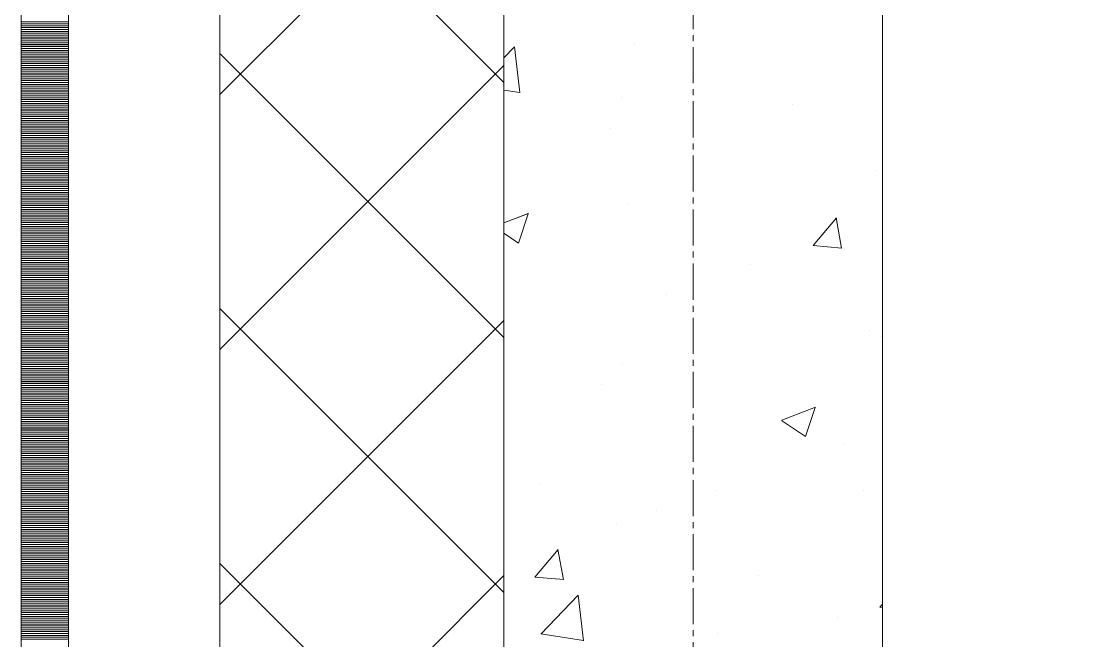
# Model space of a CAD drawing. Header units: millimetres. Extents: x 470010 to 1231400, y -134005 to 421770.
# Drawn here: x 806168 to 806726, y 167070 to 167397 of the extents above; entities that cross this region are included whole.
import ezdxf
from ezdxf.enums import TextEntityAlignment as Align

# ---------------------------------------------------------------- set-up
doc = ezdxf.new("R2010")
doc.units = ezdxf.units.MM
doc.linetypes.add('CENTER2', pattern=[28.575, 19.05, -3.175, 3.175, -3.175])
doc.linetypes.add('DASHED', pattern=[19.05, 12.7, -6.35])
doc.layers.get('Defpoints').update_dxf_attribs({"color": 140})
doc.layers.add('АР_Делит', color=120, linetype='Continuous', lineweight=0, plot=False)
for name, color, linetype, lineweight in [('АР_Стены ПЕНОблок', 52, 'Continuous', 20), ('АР_Тонкая', 254, 'Continuous', 5), ('АР_Утеплитель', 31, 'Continuous', 0), ('АР_Штриховка', 8, 'Continuous', 0)]:
    doc.layers.add(name, color=color, linetype=linetype, lineweight=lineweight)
doc.layers.add('РД_Оси_100', color=7, linetype='Continuous', lineweight=0, true_color=0x525252)
doc.styles.add('style1', font='ARIALN.TTF')

# ---------------------------------------------------------------- blocks, each defined once
blk = doc.blocks.new('СОШ_2200_АР_ОСИ_М100_28.05.24')
at = {"layer": 'АР_Делит', "color": 251, "linetype": 'DASHED', "true_color": 0x636466}
blk.add_lwpolyline([(114955, 135155), (114955, -355), (93595.036, -355), (93595.036, 13855), (94145, 13855), (94145, 68320), (66055, 68320), (66055, 13857.73), (83455, 13857.73), (83455, -355), (45245, -355), (45245, 13145), (44695, 13145), (44695, 26755), (45245, 26755), (45245, 68320), (20455, 68320), (20455, 26755), (27955, 26755), (27955, 13145), (-355, 13145), (-355, 100855)], dxfattribs=at)
at = {"layer": 'РД_Оси_100', "color": 251, "linetype": 'CENTER2', "true_color": 0x636466}
blk.add_line((0, -6155), (0, 139938.679), dxfattribs=at)
blk = doc.blocks.new('A$C9108343f')
at = {"layer": 'АР_Стены ПЕНОблок', "color": 18, "linetype": 'Continuous', "lineweight": 20, "true_color": 0x000000}
for p, q in [((140704.09, 313879.49), (140704.09, 237679.49)), ((140904.09, 237679.49), (140904.09, 313879.49))]:
    blk.add_line(p, q, dxfattribs=at)
at = {"layer": 'АР_Тонкая', "color": 18, "linetype": 'Continuous', "lineweight": 5, "true_color": 0x000000}
for p, q in [((140449.09, 313879.49), (140449.09, 237679.49)), ((140474.09, 313879.49), (140474.09, 237679.49)), ((140474.09, 237679.49), (140474.09, 313879.49)), ((140554.09, 237679.49), (140554.09, 313879.49))]:
    blk.add_line(p, q, dxfattribs=at)
at = {"layer": 'АР_Утеплитель', "color": 18, "linetype": 'Continuous', "lineweight": 0, "true_color": 0x000000}
for p, q in [((140554.09, 313879.49), (140554.09, 237679.49)), ((140704.09, 237679.49), (140704.09, 313879.49))]:
    blk.add_line(p, q, dxfattribs=at)
at = {"layer": 'АР_Штриховка', "color": 18, "linetype": 'Continuous', "lineweight": 0, "true_color": 0x000000}
for p, q in [((140704.09, 267731.26), (140554.09, 267881.26)), ((140554.09, 267724.97), (140704.09, 267874.97)), ((140449.09, 267763.24), (140474.09, 267763.24)), ((140449.09, 267762.24), (140474.09, 267762.24)), ((140449.09, 267761.24), (140474.09, 267761.24)), ((140449.09, 267760.24), (140474.09, 267760.24)), ((140449.09, 267759.24), (140474.09, 267759.24)), ((140449.09, 267758.24), (140474.09, 267758.24)), ((140449.09, 267757.24), (140474.09, 267757.24)), ((140449.09, 267756.24), (140474.09, 267756.24)), ((140449.09, 267755.24), (140474.09, 267755.24)), ((140449.09, 267754.24), (140474.09, 267754.24)), ((140449.09, 267753.24), (140474.09, 267753.24)), ((140449.09, 267752.24), (140474.09, 267752.24)), ((140449.09, 267751.24), (140474.09, 267751.24)), ((140449.09, 267750.24), (140474.09, 267750.24)), ((140449.09, 267749.24), (140474.09, 267749.24)), ((140449.09, 267748.24), (140474.09, 267748.24)), ((140704.09, 267744.22), (140709.66, 267750.02)), ((140712.44, 267725.9), (140709.63, 267750.02)), ((140772.97, 267751.56), (140772.97, 267751.56)), ((140449.09, 267747.24), (140474.09, 267747.24)), ((140449.09, 267746.24), (140474.09, 267746.24)), ((140449.09, 267745.24), (140474.09, 267745.24)), ((140449.09, 267744.24), (140474.09, 267744.24)), ((140449.09, 267743.24), (140474.09, 267743.24)), ((140449.09, 267742.24), (140474.09, 267742.24)), ((140704.09, 267596.56), (140554.09, 267746.56)), ((140449.09, 267741.24), (140474.09, 267741.24)), ((140449.09, 267740.24), (140474.09, 267740.24)), ((140449.09, 267739.24), (140474.09, 267739.24)), ((140449.09, 267738.24), (140474.09, 267738.24)), ((140449.09, 267737.24), (140474.09, 267737.24)), ((140449.09, 267736.24), (140474.09, 267736.24)), ((140554.09, 267590.27), (140704.09, 267740.27)), ((140449.09, 267735.24), (140474.09, 267735.24)), ((140449.09, 267734.24), (140474.09, 267734.24)), ((140449.09, 267733.24), (140474.09, 267733.24)), ((140449.09, 267732.24), (140474.09, 267732.24)), ((140449.09, 267731.24), (140474.09, 267731.24)), ((140802.85, 267735.71), (140802.85, 267735.71)), ((140449.09, 267730.24), (140474.09, 267730.24)), ((140449.09, 267729.24), (140474.09, 267729.24)), ((140449.09, 267728.24), (140474.09, 267728.24)), ((140449.09, 267727.24), (140474.09, 267727.24)), ((140449.09, 267726.24), (140474.09, 267726.24)), ((140449.09, 267725.24), (140474.09, 267725.24)), ((140704.09, 267727.24), (140712.45, 267725.94)), ((140449.09, 267724.24), (140474.09, 267724.24)), ((140449.09, 267723.24), (140474.09, 267723.24)), ((140449.09, 267722.24), (140474.09, 267722.24)), ((140449.09, 267721.24), (140474.09, 267721.24)), ((140449.09, 267720.24), (140474.09, 267720.24)), ((140765.98, 267723.14), (140765.98, 267723.14)), ((140856.71, 267719.54), (140856.71, 267719.54)), ((140449.09, 267719.24), (140474.09, 267719.24)), ((140449.09, 267718.24), (140474.09, 267718.24)), ((140449.09, 267717.24), (140474.09, 267717.24)), ((140449.09, 267716.24), (140474.09, 267716.24)), ((140449.09, 267715.24), (140474.09, 267715.24)), ((140449.09, 267714.24), (140474.09, 267714.24)), ((140449.09, 267713.24), (140474.09, 267713.24)), ((140449.09, 267712.24), (140474.09, 267712.24)), ((140449.09, 267711.24), (140474.09, 267711.24)), ((140449.09, 267710.24), (140474.09, 267710.24)), ((140449.09, 267709.24), (140474.09, 267709.24)), ((140449.09, 267708.24), (140474.09, 267708.24)), ((140449.09, 267707.24), (140474.09, 267707.24)), ((140449.09, 267706.24), (140474.09, 267706.24)), ((140449.09, 267705.24), (140474.09, 267705.24)), ((140449.09, 267704.24), (140474.09, 267704.24)), ((140449.09, 267703.24), (140474.09, 267703.24)), ((140760.51, 267706.88), (140760.51, 267706.88)), ((140449.09, 267702.24), (140474.09, 267702.24)), ((140449.09, 267701.24), (140474.09, 267701.24)), ((140449.09, 267700.24), (140474.09, 267700.24)), ((140449.09, 267699.24), (140474.09, 267699.24)), ((140449.09, 267698.24), (140474.09, 267698.24)), ((140449.09, 267697.24), (140474.09, 267697.24)), ((140449.09, 267696.24), (140474.09, 267696.24)), ((140449.09, 267695.24), (140474.09, 267695.24)), ((140449.09, 267694.24), (140474.09, 267694.24)), ((140449.09, 267693.24), (140474.09, 267693.24)), ((140449.09, 267692.24), (140474.09, 267692.24)), ((140449.09, 267691.24), (140474.09, 267691.24)), ((140449.09, 267690.24), (140474.09, 267690.24)), ((140449.09, 267689.24), (140474.09, 267689.24)), ((140449.09, 267688.24), (140474.09, 267688.24)), ((140449.09, 267687.24), (140474.09, 267687.24)), ((140449.09, 267686.24), (140474.09, 267686.24)), ((140449.09, 267685.24), (140474.09, 267685.24)), ((140449.09, 267684.24), (140474.09, 267684.24)), ((140449.09, 267683.24), (140474.09, 267683.24)), ((140449.09, 267682.24), (140474.09, 267682.24)), ((140449.09, 267681.24), (140474.09, 267681.24)), ((140900.29, 267684.88), (140900.29, 267684.88)), ((140449.09, 267680.24), (140474.09, 267680.24)), ((140449.09, 267679.24), (140474.09, 267679.24)), ((140449.09, 267678.24), (140474.09, 267678.24)), ((140449.09, 267677.24), (140474.09, 267677.24)), ((140449.09, 267676.24), (140474.09, 267676.24)), ((140449.09, 267675.24), (140474.09, 267675.24)), ((140449.09, 267674.24), (140474.09, 267674.24)), ((140449.09, 267673.24), (140474.09, 267673.24)), ((140449.09, 267672.24), (140474.09, 267672.24)), ((140449.09, 267671.24), (140474.09, 267671.24)), ((140449.09, 267670.24), (140474.09, 267670.24)), ((140449.09, 267669.24), (140474.09, 267669.24)), ((140449.09, 267668.24), (140474.09, 267668.24)), ((140449.09, 267667.24), (140474.09, 267667.24)), ((140449.09, 267666.24), (140474.09, 267666.24)), ((140449.09, 267665.24), (140474.09, 267665.24)), ((140449.09, 267664.24), (140474.09, 267664.24)), ((140769.88, 267667), (140769.88, 267667)), ((140449.09, 267663.24), (140474.09, 267663.24)), ((140449.09, 267662.24), (140474.09, 267662.24)), ((140449.09, 267661.24), (140474.09, 267661.24)), ((140449.09, 267660.24), (140474.09, 267660.24)), ((140449.09, 267659.24), (140474.09, 267659.24)), ((140449.09, 267658.24), (140474.09, 267658.24)), ((140704.09, 267657.07), (140716.98, 267662.02)), ((140711.75, 267646.47), (140716.9, 267661.82)), ((140867.43, 267645.15), (140879.68, 267659.75)), ((140882.43, 267643.78), (140879.5, 267659.7)), ((140449.09, 267657.24), (140474.09, 267657.24)), ((140449.09, 267656.24), (140474.09, 267656.24)), ((140449.09, 267655.24), (140474.09, 267655.24)), ((140449.09, 267654.24), (140474.09, 267654.24)), ((140449.09, 267653.24), (140474.09, 267653.24)), ((140449.09, 267652.24), (140474.09, 267652.24)), ((140449.09, 267651.24), (140474.09, 267651.24)), ((140449.09, 267650.24), (140474.09, 267650.24)), ((140449.09, 267649.24), (140474.09, 267649.24)), ((140449.09, 267648.24), (140474.09, 267648.24)), ((140449.09, 267647.24), (140474.09, 267647.24)), ((140704.09, 267651.64), (140711.75, 267646.48)), ((140449.09, 267646.24), (140474.09, 267646.24)), ((140449.09, 267645.24), (140474.09, 267645.24)), ((140449.09, 267644.24), (140474.09, 267644.24)), ((140449.09, 267643.24), (140474.09, 267643.24)), ((140449.09, 267642.24), (140474.09, 267642.24)), ((140867.43, 267645.14), (140882.61, 267643.82)), ((140449.09, 267641.24), (140474.09, 267641.24)), ((140449.09, 267640.24), (140474.09, 267640.24)), ((140449.09, 267639.24), (140474.09, 267639.24)), ((140449.09, 267638.24), (140474.09, 267638.24)), ((140449.09, 267637.24), (140474.09, 267637.24)), ((140449.09, 267636.24), (140474.09, 267636.24)), ((140449.09, 267635.24), (140474.09, 267635.24)), ((140449.09, 267634.24), (140474.09, 267634.24)), ((140449.09, 267633.24), (140474.09, 267633.24)), ((140449.09, 267632.24), (140474.09, 267632.24)), ((140449.09, 267631.24), (140474.09, 267631.24)), ((140449.09, 267630.24), (140474.09, 267630.24)), ((140834.35, 267634.99), (140834.35, 267634.99)), ((140449.09, 267629.24), (140474.09, 267629.24)), ((140449.09, 267628.24), (140474.09, 267628.24)), ((140449.09, 267627.24), (140474.09, 267627.24)), ((140449.09, 267626.24), (140474.09, 267626.24)), ((140449.09, 267625.24), (140474.09, 267625.24)), ((140449.09, 267624.24), (140474.09, 267624.24)), ((140449.09, 267623.24), (140474.09, 267623.24)), ((140449.09, 267622.24), (140474.09, 267622.24)), ((140449.09, 267621.24), (140474.09, 267621.24)), ((140449.09, 267620.24), (140474.09, 267620.24)), ((140449.09, 267619.24), (140474.09, 267619.24)), ((140789.89, 267619.36), (140789.89, 267619.36)), ((140449.09, 267618.24), (140474.09, 267618.24)), ((140449.09, 267617.24), (140474.09, 267617.24)), ((140449.09, 267616.24), (140474.09, 267616.24)), ((140449.09, 267615.24), (140474.09, 267615.24)), ((140449.09, 267614.24), (140474.09, 267614.24)), ((140449.09, 267613.24), (140474.09, 267613.24)), ((140449.09, 267612.24), (140474.09, 267612.24)), ((140449.09, 267611.24), (140474.09, 267611.24)), ((140449.09, 267610.24), (140474.09, 267610.24)), ((140449.09, 267609.24), (140474.09, 267609.24)), ((140449.09, 267608.24), (140474.09, 267608.24)), ((140704.09, 267461.85), (140554.09, 267611.85)), ((140449.09, 267607.24), (140474.09, 267607.24)), ((140449.09, 267606.24), (140474.09, 267606.24)), ((140449.09, 267605.24), (140474.09, 267605.24)), ((140449.09, 267604.24), (140474.09, 267604.24)), ((140449.09, 267603.24), (140474.09, 267603.24)), ((140554.09, 267455.57), (140704.09, 267605.57)), ((140449.09, 267602.24), (140474.09, 267602.24)), ((140449.09, 267601.24), (140474.09, 267601.24)), ((140449.09, 267600.24), (140474.09, 267600.24)), ((140449.09, 267599.24), (140474.09, 267599.24)), ((140449.09, 267598.24), (140474.09, 267598.24)), ((140449.09, 267597.24), (140474.09, 267597.24)), ((140897.2, 267600.33), (140897.2, 267600.33)), ((140903.63, 267597.02), (140903.63, 267597.02)), ((140449.09, 267596.24), (140474.09, 267596.24)), ((140449.09, 267595.24), (140474.09, 267595.24)), ((140449.09, 267594.24), (140474.09, 267594.24)), ((140449.09, 267593.24), (140474.09, 267593.24)), ((140449.09, 267592.24), (140474.09, 267592.24)), ((140449.09, 267591.24), (140474.09, 267591.24)), ((140449.09, 267590.24), (140474.09, 267590.24)), ((140449.09, 267589.24), (140474.09, 267589.24)), ((140449.09, 267588.24), (140474.09, 267588.24)), ((140449.09, 267587.24), (140474.09, 267587.24)), ((140449.09, 267586.24), (140474.09, 267586.24)), ((140449.09, 267585.24), (140474.09, 267585.24)), ((140449.09, 267584.24), (140474.09, 267584.24)), ((140449.09, 267583.24), (140474.09, 267583.24)), ((140449.09, 267582.24), (140474.09, 267582.24)), ((140449.09, 267581.24), (140474.09, 267581.24)), ((140449.09, 267580.24), (140474.09, 267580.24)), ((140766.79, 267582.44), (140766.79, 267582.44)), ((140449.09, 267579.24), (140474.09, 267579.24)), ((140449.09, 267578.24), (140474.09, 267578.24)), ((140449.09, 267577.24), (140474.09, 267577.24)), ((140449.09, 267576.24), (140474.09, 267576.24)), ((140449.09, 267575.24), (140474.09, 267575.24)), ((140449.09, 267574.24), (140474.09, 267574.24)), ((140449.09, 267573.24), (140474.09, 267573.24)), ((140449.09, 267572.24), (140474.09, 267572.24)), ((140449.09, 267571.24), (140474.09, 267571.24)), ((140449.09, 267570.24), (140474.09, 267570.24)), ((140449.09, 267569.24), (140474.09, 267569.24)), ((140755.5, 267571.59), (140755.5, 267571.59)), ((140449.09, 267568.24), (140474.09, 267568.24)), ((140449.09, 267567.24), (140474.09, 267567.24)), ((140449.09, 267566.24), (140474.09, 267566.24)), ((140449.09, 267565.24), (140474.09, 267565.24)), ((140449.09, 267564.24), (140474.09, 267564.24)), ((140449.09, 267563.24), (140474.09, 267563.24)), ((140449.09, 267562.24), (140474.09, 267562.24)), ((140449.09, 267561.24), (140474.09, 267561.24)), ((140449.09, 267560.24), (140474.09, 267560.24)), ((140449.09, 267559.24), (140474.09, 267559.24)), ((140449.09, 267558.24), (140474.09, 267558.24)), ((140850.81, 267552.93), (140868.6, 267559.76)), ((140863.37, 267544.21), (140868.52, 267559.56)), ((140449.09, 267557.24), (140474.09, 267557.24)), ((140449.09, 267556.24), (140474.09, 267556.24)), ((140449.09, 267555.24), (140474.09, 267555.24)), ((140449.09, 267554.24), (140474.09, 267554.24)), ((140449.09, 267553.24), (140474.09, 267553.24)), ((140449.09, 267552.24), (140474.09, 267552.24)), ((140850.72, 267552.73), (140863.36, 267544.21)), ((140449.09, 267551.24), (140474.09, 267551.24)), ((140449.09, 267550.24), (140474.09, 267550.24)), ((140449.09, 267549.24), (140474.09, 267549.24)), ((140449.09, 267548.24), (140474.09, 267548.24)), ((140449.09, 267547.24), (140474.09, 267547.24)), ((140449.09, 267546.24), (140474.09, 267546.24)), ((140449.09, 267545.24), (140474.09, 267545.24)), ((140449.09, 267544.24), (140474.09, 267544.24)), ((140449.09, 267543.24), (140474.09, 267543.24)), ((140449.09, 267542.24), (140474.09, 267542.24)), ((140449.09, 267541.24), (140474.09, 267541.24)), ((140449.09, 267540.24), (140474.09, 267540.24)), ((140449.09, 267539.24), (140474.09, 267539.24)), ((140449.09, 267538.24), (140474.09, 267538.24)), ((140449.09, 267537.24), (140474.09, 267537.24)), ((140449.09, 267536.24), (140474.09, 267536.24)), ((140883.48, 267540.3), (140883.48, 267540.3)), ((140449.09, 267535.24), (140474.09, 267535.24)), ((140449.09, 267534.24), (140474.09, 267534.24)), ((140449.09, 267533.24), (140474.09, 267533.24)), ((140449.09, 267532.24), (140474.09, 267532.24)), ((140449.09, 267531.24), (140474.09, 267531.24)), ((140449.09, 267530.24), (140474.09, 267530.24)), ((140449.09, 267529.24), (140474.09, 267529.24)), ((140449.09, 267528.24), (140474.09, 267528.24)), ((140449.09, 267527.24), (140474.09, 267527.24)), ((140449.09, 267526.24), (140474.09, 267526.24)), ((140449.09, 267525.24), (140474.09, 267525.24)), ((140449.09, 267524.24), (140474.09, 267524.24)), ((140449.09, 267523.24), (140474.09, 267523.24)), ((140449.09, 267522.24), (140474.09, 267522.24)), ((140449.09, 267521.24), (140474.09, 267521.24)), ((140449.09, 267520.24), (140474.09, 267520.24)), ((140449.09, 267519.24), (140474.09, 267519.24)), ((140723.07, 267519.18), (140723.07, 267519.18)), ((140449.09, 267518.24), (140474.09, 267518.24)), ((140449.09, 267517.24), (140474.09, 267517.24)), ((140449.09, 267516.24), (140474.09, 267516.24)), ((140449.09, 267515.24), (140474.09, 267515.24)), ((140449.09, 267514.24), (140474.09, 267514.24)), ((140449.09, 267513.24), (140474.09, 267513.24)), ((140816.36, 267515.82), (140816.36, 267515.82)), ((140894.11, 267515.77), (140894.11, 267515.77)), ((140449.09, 267512.24), (140474.09, 267512.24)), ((140449.09, 267511.24), (140474.09, 267511.24)), ((140449.09, 267510.24), (140474.09, 267510.24)), ((140449.09, 267509.24), (140474.09, 267509.24)), ((140449.09, 267508.24), (140474.09, 267508.24)), ((140449.09, 267507.24), (140474.09, 267507.24)), ((140449.09, 267506.24), (140474.09, 267506.24)), ((140449.09, 267505.24), (140474.09, 267505.24)), ((140449.09, 267504.24), (140474.09, 267504.24)), ((140449.09, 267503.24), (140474.09, 267503.24)), ((140449.09, 267502.24), (140474.09, 267502.24)), ((140784.89, 267505.2), (140784.89, 267505.2)), ((140449.09, 267501.24), (140474.09, 267501.24)), ((140449.09, 267500.24), (140474.09, 267500.24)), ((140449.09, 267499.24), (140474.09, 267499.24)), ((140449.09, 267498.24), (140474.09, 267498.24)), ((140449.09, 267497.24), (140474.09, 267497.24)), ((140449.09, 267496.24), (140474.09, 267496.24)), ((140763.7, 267497.89), (140763.7, 267497.89)), ((140449.09, 267495.24), (140474.09, 267495.24)), ((140449.09, 267494.24), (140474.09, 267494.24)), ((140449.09, 267493.24), (140474.09, 267493.24)), ((140449.09, 267492.24), (140474.09, 267492.24)), ((140449.09, 267491.24), (140474.09, 267491.24)), ((140449.09, 267490.24), (140474.09, 267490.24)), ((140449.09, 267489.24), (140474.09, 267489.24)), ((140449.09, 267488.24), (140474.09, 267488.24)), ((140449.09, 267487.24), (140474.09, 267487.24)), ((140449.09, 267486.24), (140474.09, 267486.24)), ((140449.09, 267485.24), (140474.09, 267485.24)), ((140449.09, 267484.24), (140474.09, 267484.24)), ((140449.09, 267483.24), (140474.09, 267483.24)), ((140449.09, 267482.24), (140474.09, 267482.24)), ((140449.09, 267481.24), (140474.09, 267481.24)), ((140449.09, 267480.24), (140474.09, 267480.24)), ((140720.49, 267470.04), (140732.74, 267484.63)), ((140735.49, 267468.66), (140732.55, 267484.59)), ((140449.09, 267479.24), (140474.09, 267479.24)), ((140449.09, 267478.24), (140474.09, 267478.24)), ((140449.09, 267477.24), (140474.09, 267477.24)), ((140449.09, 267476.24), (140474.09, 267476.24)), ((140449.09, 267475.24), (140474.09, 267475.24)), ((140449.09, 267474.24), (140474.09, 267474.24)), ((140704.09, 267327.15), (140554.09, 267477.15)), ((140449.09, 267473.24), (140474.09, 267473.24)), ((140449.09, 267472.24), (140474.09, 267472.24)), ((140449.09, 267471.24), (140474.09, 267471.24)), ((140449.09, 267470.24), (140474.09, 267470.24)), ((140449.09, 267469.24), (140474.09, 267469.24)), ((140554.09, 267320.86), (140704.09, 267470.86)), ((140720.49, 267470.03), (140735.67, 267468.7)), ((140838.44, 267471.08), (140838.44, 267471.08)), ((140449.09, 267468.24), (140474.09, 267468.24)), ((140449.09, 267467.24), (140474.09, 267467.24)), ((140449.09, 267466.24), (140474.09, 267466.24)), ((140449.09, 267465.24), (140474.09, 267465.24)), ((140449.09, 267464.24), (140474.09, 267464.24)), ((140449.09, 267463.24), (140474.09, 267463.24)), ((140449.09, 267462.24), (140474.09, 267462.24)), ((140449.09, 267461.24), (140474.09, 267461.24)), ((140449.09, 267460.24), (140474.09, 267460.24)), ((140449.09, 267459.24), (140474.09, 267459.24)), ((140449.09, 267458.24), (140474.09, 267458.24)), ((140449.09, 267457.24), (140474.09, 267457.24)), ((140723.55, 267439.93), (140743.34, 267460.55)), ((140746.11, 267436.43), (140743.31, 267460.55)), ((140449.09, 267456.24), (140474.09, 267456.24)), ((140449.09, 267455.24), (140474.09, 267455.24)), ((140449.09, 267454.24), (140474.09, 267454.24)), ((140449.09, 267453.24), (140474.09, 267453.24)), ((140449.09, 267452.24), (140474.09, 267452.24)), ((140902.68, 267454.1), (140904.09, 267455.79)), ((140902.68, 267454.09), (140904.09, 267453.96)), ((140449.09, 267451.24), (140474.09, 267451.24)), ((140449.09, 267450.24), (140474.09, 267450.24)), ((140449.09, 267449.24), (140474.09, 267449.24)), ((140449.09, 267448.24), (140474.09, 267448.24)), ((140449.09, 267447.24), (140474.09, 267447.24)), ((140449.09, 267446.24), (140474.09, 267446.24)), ((140880.25, 267448.49), (140880.25, 267448.49)), ((140449.09, 267445.24), (140474.09, 267445.24)), ((140449.09, 267444.24), (140474.09, 267444.24)), ((140449.09, 267443.24), (140474.09, 267443.24)), ((140449.09, 267442.24), (140474.09, 267442.24)), ((140449.09, 267441.24), (140474.09, 267441.24)), ((140449.09, 267440.24), (140474.09, 267440.24)), ((140449.09, 267439.24), (140474.09, 267439.24)), ((140449.09, 267438.24), (140474.09, 267438.24)), ((140449.09, 267437.24), (140474.09, 267437.24)), ((140723.53, 267439.98), (140746.12, 267436.48)), ((140816.66, 267440.12), (140816.66, 267440.12))]:
    blk.add_line(p, q, dxfattribs=at)
at = {"layer": 'РД_Оси_100'}
blk.add_blockref('СОШ_2200_АР_ОСИ_М100_28.05.24', (140804.09, 223079.49), dxfattribs=at)
at = {"layer": 'Defpoints', "color": 18, "true_color": 0x000000, "style": 'style1'}
for p in [(143949.34, 316089.12), (143974.98, 281639.5), (143890.4, 273244.71), (143839.99, 264276.81), (143967.75, 254892.38), (12251.96, 104178.14), (12382.58, 96023.14)]:
    blk.add_attdef('АР-ПОМЕЩЕНИЕ:НАИМЕНОВАНИЕ', text='', height=100, dxfattribs=at).set_placement(p, align=Align.MIDDLE)
at = {"layer": 'Defpoints', "color": 18, "true_color": 0x000000, "style": 'style1', "flags": 8}
for p in [(143951.3, 279099.09), (143848.34, 269251.11), (143875.33, 260094.25), (144049.74, 250824.7), (163419.28, 238153.36), (155897.46, 237965.97), (183037.2, 237965.97), (143342.94, 237876.19)]:
    blk.add_attdef('АР-ПОМЕЩЕНИЕ:НАИМЕНОВАНИЕ', text='', height=100, dxfattribs=at).set_placement(p, align=Align.MIDDLE)

msp = doc.modelspace()

# ---------------------------------------------------------------- linework, layer by layer
at = {"layer": 'АР_Стены ПЕНОблок', "color": 18, "linetype": 'Continuous', "lineweight": 20, "true_color": 0x000000}
for p, q in [((806422.706, 213513.251), (806422.706, 137313.251)), ((806622.706, 137313.251), (806622.706, 213513.251))]:
    msp.add_line(p, q, dxfattribs=at)
at = {"layer": 'АР_Тонкая', "color": 18, "linetype": 'Continuous', "lineweight": 5, "true_color": 0x000000}
for p, q in [((806167.706, 213513.251), (806167.706, 137313.251)), ((806192.706, 213513.251), (806192.706, 137313.251)), ((806192.706, 137313.251), (806192.706, 213513.251)), ((806272.706, 137313.251), (806272.706, 213513.251))]:
    msp.add_line(p, q, dxfattribs=at)
at = {"layer": 'АР_Утеплитель', "color": 18, "linetype": 'Continuous', "lineweight": 0, "true_color": 0x000000}
for p, q in [((806272.706, 213513.251), (806272.706, 137313.251)), ((806422.706, 137313.251), (806422.706, 213513.251))]:
    msp.add_line(p, q, dxfattribs=at)
at = {"layer": 'АР_Штриховка', "color": 18, "linetype": 'Continuous', "lineweight": 0, "true_color": 0x000000}
for p, q in [((806422.706, 167365.019), (806272.706, 167515.019)), ((806272.706, 167358.732), (806422.706, 167508.732)), ((806167.706, 167397), (806192.706, 167397)), ((806167.706, 167396), (806192.706, 167396)), ((806167.706, 167395), (806192.706, 167395)), ((806167.706, 167394), (806192.706, 167394)), ((806167.706, 167393), (806192.706, 167393)), ((806167.706, 167392), (806192.706, 167392)), ((806167.706, 167391), (806192.706, 167391)), ((806167.706, 167390), (806192.706, 167390)), ((806167.706, 167389), (806192.706, 167389)), ((806167.706, 167388), (806192.706, 167388)), ((806167.706, 167387), (806192.706, 167387)), ((806167.706, 167386), (806192.706, 167386)), ((806167.706, 167385), (806192.706, 167385)), ((806167.706, 167384), (806192.706, 167384)), ((806167.706, 167383), (806192.706, 167383)), ((806167.706, 167382), (806192.706, 167382)), ((806167.706, 167381), (806192.706, 167381)), ((806167.706, 167380), (806192.706, 167380)), ((806167.706, 167379), (806192.706, 167379)), ((806422.706, 167230.315), (806272.706, 167380.315)), ((806422.706, 167377.979), (806428.272, 167383.78)), ((806431.051, 167359.655), (806428.244, 167383.777)), ((806167.706, 167378), (806192.706, 167378)), ((806167.706, 167377), (806192.706, 167377)), ((806167.706, 167376), (806192.706, 167376)), ((806167.706, 167375), (806192.706, 167375)), ((806167.706, 167374), (806192.706, 167374)), ((806167.706, 167373), (806192.706, 167373)), ((806272.706, 167224.028), (806422.706, 167374.028)), ((806167.706, 167372), (806192.706, 167372)), ((806167.706, 167371), (806192.706, 167371)), ((806167.706, 167370), (806192.706, 167370)), ((806167.706, 167369), (806192.706, 167369)), ((806167.706, 167368), (806192.706, 167368)), ((806167.706, 167367), (806192.706, 167367)), ((806167.706, 167366), (806192.706, 167366)), ((806167.706, 167365), (806192.706, 167365)), ((806167.706, 167364), (806192.706, 167364)), ((806167.706, 167363), (806192.706, 167363)), ((806167.706, 167362), (806192.706, 167362)), ((806167.706, 167361), (806192.706, 167361)), ((806167.706, 167360), (806192.706, 167360)), ((806167.706, 167359), (806192.706, 167359)), ((806167.706, 167358), (806192.706, 167358)), ((806167.706, 167357), (806192.706, 167357)), ((806422.706, 167360.997), (806431.058, 167359.702)), ((806167.706, 167356), (806192.706, 167356)), ((806167.706, 167355), (806192.706, 167355)), ((806167.706, 167354), (806192.706, 167354)), ((806167.706, 167353), (806192.706, 167353)), ((806167.706, 167352), (806192.706, 167352)), ((806167.706, 167351), (806192.706, 167351)), ((806167.706, 167350), (806192.706, 167350)), ((806167.706, 167349), (806192.706, 167349)), ((806167.706, 167348), (806192.706, 167348)), ((806167.706, 167347), (806192.706, 167347)), ((806167.706, 167346), (806192.706, 167346)), ((806167.706, 167345), (806192.706, 167345)), ((806167.706, 167344), (806192.706, 167344)), ((806167.706, 167343), (806192.706, 167343)), ((806167.706, 167342), (806192.706, 167342)), ((806167.706, 167341), (806192.706, 167341)), ((806167.706, 167340), (806192.706, 167340)), ((806167.706, 167339), (806192.706, 167339)), ((806167.706, 167338), (806192.706, 167338)), ((806167.706, 167337), (806192.706, 167337)), ((806167.706, 167336), (806192.706, 167336)), ((806167.706, 167335), (806192.706, 167335)), ((806167.706, 167334), (806192.706, 167334)), ((806167.706, 167333), (806192.706, 167333)), ((806167.706, 167332), (806192.706, 167332)), ((806167.706, 167331), (806192.706, 167331)), ((806167.706, 167330), (806192.706, 167330)), ((806167.706, 167329), (806192.706, 167329)), ((806167.706, 167328), (806192.706, 167328)), ((806167.706, 167327), (806192.706, 167327)), ((806167.706, 167326), (806192.706, 167326)), ((806167.706, 167325), (806192.706, 167325)), ((806167.706, 167324), (806192.706, 167324)), ((806167.706, 167323), (806192.706, 167323)), ((806167.706, 167322), (806192.706, 167322)), ((806167.706, 167321), (806192.706, 167321)), ((806167.706, 167320), (806192.706, 167320)), ((806167.706, 167319), (806192.706, 167319)), ((806167.706, 167318), (806192.706, 167318)), ((806167.706, 167317), (806192.706, 167317)), ((806167.706, 167316), (806192.706, 167316)), ((806167.706, 167315), (806192.706, 167315)), ((806167.706, 167314), (806192.706, 167314)), ((806167.706, 167313), (806192.706, 167313)), ((806167.706, 167312), (806192.706, 167312)), ((806167.706, 167311), (806192.706, 167311)), ((806167.706, 167310), (806192.706, 167310)), ((806167.706, 167309), (806192.706, 167309)), ((806167.706, 167308), (806192.706, 167308)), ((806167.706, 167307), (806192.706, 167307)), ((806167.706, 167306), (806192.706, 167306)), ((806167.706, 167305), (806192.706, 167305)), ((806167.706, 167304), (806192.706, 167304)), ((806167.706, 167303), (806192.706, 167303)), ((806167.706, 167302), (806192.706, 167302)), ((806167.706, 167301), (806192.706, 167301)), ((806167.706, 167300), (806192.706, 167300)), ((806167.706, 167299), (806192.706, 167299)), ((806167.706, 167298), (806192.706, 167298)), ((806167.706, 167297), (806192.706, 167297)), ((806167.706, 167296), (806192.706, 167296)), ((806167.706, 167295), (806192.706, 167295)), ((806422.706, 167290.831), (806435.596, 167295.78)), ((806430.365, 167280.232), (806435.515, 167295.581)), ((806167.706, 167294), (806192.706, 167294)), ((806167.706, 167293), (806192.706, 167293)), ((806167.706, 167292), (806192.706, 167292)), ((806167.706, 167291), (806192.706, 167291)), ((806167.706, 167290), (806192.706, 167290)), ((806586.045, 167278.912), (806598.29, 167293.505)), ((806601.044, 167277.54), (806598.107, 167293.462)), ((806167.706, 167289), (806192.706, 167289)), ((806167.706, 167288), (806192.706, 167288)), ((806167.706, 167287), (806192.706, 167287)), ((806167.706, 167286), (806192.706, 167286)), ((806167.706, 167285), (806192.706, 167285)), ((806167.706, 167284), (806192.706, 167284)), ((806422.706, 167285.395), (806430.357, 167280.234)), ((806167.706, 167283), (806192.706, 167283)), ((806167.706, 167282), (806192.706, 167282)), ((806167.706, 167281), (806192.706, 167281)), ((806167.706, 167280), (806192.706, 167280)), ((806167.706, 167279), (806192.706, 167279)), ((806167.706, 167278), (806192.706, 167278)), ((806586.044, 167278.902), (806601.226, 167277.574)), ((806167.706, 167277), (806192.706, 167277)), ((806167.706, 167276), (806192.706, 167276)), ((806167.706, 167275), (806192.706, 167275)), ((806167.706, 167274), (806192.706, 167274)), ((806167.706, 167273), (806192.706, 167273)), ((806167.706, 167272), (806192.706, 167272)), ((806167.706, 167271), (806192.706, 167271)), ((806167.706, 167270), (806192.706, 167270)), ((806167.706, 167269), (806192.706, 167269)), ((806167.706, 167268), (806192.706, 167268)), ((806167.706, 167267), (806192.706, 167267)), ((806167.706, 167266), (806192.706, 167266)), ((806167.706, 167265), (806192.706, 167265)), ((806167.706, 167264), (806192.706, 167264)), ((806167.706, 167263), (806192.706, 167263)), ((806167.706, 167262), (806192.706, 167262)), ((806167.706, 167261), (806192.706, 167261)), ((806167.706, 167260), (806192.706, 167260)), ((806167.706, 167259), (806192.706, 167259)), ((806167.706, 167258), (806192.706, 167258)), ((806167.706, 167257), (806192.706, 167257)), ((806167.706, 167256), (806192.706, 167256)), ((806167.706, 167255), (806192.706, 167255)), ((806167.706, 167254), (806192.706, 167254)), ((806167.706, 167253), (806192.706, 167253)), ((806167.706, 167252), (806192.706, 167252)), ((806167.706, 167251), (806192.706, 167251)), ((806167.706, 167250), (806192.706, 167250)), ((806167.706, 167249), (806192.706, 167249)), ((806167.706, 167248), (806192.706, 167248)), ((806167.706, 167247), (806192.706, 167247)), ((806167.706, 167246), (806192.706, 167246)), ((806167.706, 167245), (806192.706, 167245)), ((806422.706, 167095.611), (806272.706, 167245.611)), ((806167.706, 167244), (806192.706, 167244)), ((806167.706, 167243), (806192.706, 167243)), ((806167.706, 167242), (806192.706, 167242)), ((806167.706, 167241), (806192.706, 167241)), ((806167.706, 167240), (806192.706, 167240)), ((806167.706, 167239), (806192.706, 167239)), ((806272.706, 167089.324), (806422.706, 167239.324)), ((806167.706, 167238), (806192.706, 167238)), ((806167.706, 167237), (806192.706, 167237)), ((806167.706, 167236), (806192.706, 167236)), ((806167.706, 167235), (806192.706, 167235)), ((806167.706, 167234), (806192.706, 167234)), ((806167.706, 167233), (806192.706, 167233)), ((806167.706, 167232), (806192.706, 167232)), ((806167.706, 167231), (806192.706, 167231)), ((806167.706, 167230), (806192.706, 167230)), ((806167.706, 167229), (806192.706, 167229)), ((806167.706, 167228), (806192.706, 167228)), ((806167.706, 167227), (806192.706, 167227)), ((806167.706, 167226), (806192.706, 167226)), ((806167.706, 167225), (806192.706, 167225)), ((806167.706, 167224), (806192.706, 167224)), ((806167.706, 167223), (806192.706, 167223)), ((806167.706, 167222), (806192.706, 167222)), ((806167.706, 167221), (806192.706, 167221)), ((806167.706, 167220), (806192.706, 167220)), ((806167.706, 167219), (806192.706, 167219)), ((806167.706, 167218), (806192.706, 167218)), ((806167.706, 167217), (806192.706, 167217)), ((806167.706, 167216), (806192.706, 167216)), ((806167.706, 167215), (806192.706, 167215)), ((806167.706, 167214), (806192.706, 167214)), ((806167.706, 167213), (806192.706, 167213)), ((806167.706, 167212), (806192.706, 167212)), ((806167.706, 167211), (806192.706, 167211)), ((806167.706, 167210), (806192.706, 167210)), ((806167.706, 167209), (806192.706, 167209)), ((806167.706, 167208), (806192.706, 167208)), ((806167.706, 167207), (806192.706, 167207)), ((806167.706, 167206), (806192.706, 167206)), ((806167.706, 167205), (806192.706, 167205)), ((806167.706, 167204), (806192.706, 167204)), ((806167.706, 167203), (806192.706, 167203)), ((806167.706, 167202), (806192.706, 167202)), ((806167.706, 167201), (806192.706, 167201)), ((806167.706, 167200), (806192.706, 167200)), ((806167.706, 167199), (806192.706, 167199)), ((806167.706, 167198), (806192.706, 167198)), ((806167.706, 167197), (806192.706, 167197)), ((806167.706, 167196), (806192.706, 167196)), ((806167.706, 167195), (806192.706, 167195)), ((806167.706, 167194), (806192.706, 167194)), ((806167.706, 167193), (806192.706, 167193)), ((806167.706, 167192), (806192.706, 167192)), ((806167.706, 167191), (806192.706, 167191)), ((806167.706, 167190), (806192.706, 167190)), ((806167.706, 167189), (806192.706, 167189)), ((806569.426, 167186.688), (806587.211, 167193.514)), ((806581.98, 167177.967), (806587.13, 167193.316)), ((806167.706, 167188), (806192.706, 167188)), ((806167.706, 167187), (806192.706, 167187)), ((806167.706, 167186), (806192.706, 167186)), ((806167.706, 167185), (806192.706, 167185)), ((806167.706, 167184), (806192.706, 167184)), ((806569.337, 167186.491), (806581.972, 167177.969)), ((806167.706, 167183), (806192.706, 167183)), ((806167.706, 167182), (806192.706, 167182)), ((806167.706, 167181), (806192.706, 167181)), ((806167.706, 167180), (806192.706, 167180)), ((806167.706, 167179), (806192.706, 167179)), ((806167.706, 167178), (806192.706, 167178)), ((806167.706, 167177), (806192.706, 167177)), ((806167.706, 167176), (806192.706, 167176)), ((806167.706, 167175), (806192.706, 167175)), ((806167.706, 167174), (806192.706, 167174)), ((806167.706, 167173), (806192.706, 167173)), ((806167.706, 167172), (806192.706, 167172)), ((806167.706, 167171), (806192.706, 167171)), ((806167.706, 167170), (806192.706, 167170)), ((806167.706, 167169), (806192.706, 167169)), ((806167.706, 167168), (806192.706, 167168)), ((806167.706, 167167), (806192.706, 167167)), ((806167.706, 167166), (806192.706, 167166)), ((806167.706, 167165), (806192.706, 167165)), ((806167.706, 167164), (806192.706, 167164)), ((806167.706, 167163), (806192.706, 167163)), ((806167.706, 167162), (806192.706, 167162)), ((806167.706, 167161), (806192.706, 167161)), ((806167.706, 167160), (806192.706, 167160)), ((806167.706, 167159), (806192.706, 167159)), ((806167.706, 167158), (806192.706, 167158)), ((806167.706, 167157), (806192.706, 167157)), ((806167.706, 167156), (806192.706, 167156)), ((806167.706, 167155), (806192.706, 167155)), ((806167.706, 167154), (806192.706, 167154)), ((806167.706, 167153), (806192.706, 167153)), ((806167.706, 167152), (806192.706, 167152)), ((806167.706, 167151), (806192.706, 167151)), ((806167.706, 167150), (806192.706, 167150)), ((806167.706, 167149), (806192.706, 167149)), ((806167.706, 167148), (806192.706, 167148)), ((806167.706, 167147), (806192.706, 167147)), ((806167.706, 167146), (806192.706, 167146)), ((806167.706, 167145), (806192.706, 167145)), ((806167.706, 167144), (806192.706, 167144)), ((806167.706, 167143), (806192.706, 167143)), ((806167.706, 167142), (806192.706, 167142)), ((806167.706, 167141), (806192.706, 167141)), ((806167.706, 167140), (806192.706, 167140)), ((806167.706, 167139), (806192.706, 167139)), ((806167.706, 167138), (806192.706, 167138)), ((806167.706, 167137), (806192.706, 167137)), ((806167.706, 167136), (806192.706, 167136)), ((806167.706, 167135), (806192.706, 167135)), ((806167.706, 167134), (806192.706, 167134)), ((806167.706, 167133), (806192.706, 167133)), ((806167.706, 167132), (806192.706, 167132)), ((806167.706, 167131), (806192.706, 167131)), ((806167.706, 167130), (806192.706, 167130)), ((806167.706, 167129), (806192.706, 167129)), ((806167.706, 167128), (806192.706, 167128)), ((806167.706, 167127), (806192.706, 167127)), ((806167.706, 167126), (806192.706, 167126)), ((806167.706, 167125), (806192.706, 167125)), ((806167.706, 167124), (806192.706, 167124)), ((806167.706, 167123), (806192.706, 167123)), ((806167.706, 167122), (806192.706, 167122)), ((806167.706, 167121), (806192.706, 167121)), ((806167.706, 167120), (806192.706, 167120)), ((806167.706, 167119), (806192.706, 167119)), ((806167.706, 167118), (806192.706, 167118)), ((806167.706, 167117), (806192.706, 167117)), ((806439.103, 167103.795), (806451.349, 167118.388)), ((806454.103, 167102.423), (806451.166, 167118.344)), ((806167.706, 167116), (806192.706, 167116)), ((806167.706, 167115), (806192.706, 167115)), ((806167.706, 167114), (806192.706, 167114)), ((806167.706, 167113), (806192.706, 167113)), ((806167.706, 167112), (806192.706, 167112)), ((806167.706, 167111), (806192.706, 167111)), ((806422.706, 166960.907), (806272.706, 167110.907)), ((806167.706, 167110), (806192.706, 167110)), ((806167.706, 167109), (806192.706, 167109)), ((806167.706, 167108), (806192.706, 167108)), ((806167.706, 167107), (806192.706, 167107)), ((806167.706, 167106), (806192.706, 167106)), ((806167.706, 167105), (806192.706, 167105)), ((806167.706, 167104), (806192.706, 167104)), ((806167.706, 167103), (806192.706, 167103)), ((806167.706, 167102), (806192.706, 167102)), ((806167.706, 167101), (806192.706, 167101)), ((806167.706, 167100), (806192.706, 167100)), ((806272.706, 166954.62), (806422.706, 167104.62)), ((806439.103, 167103.785), (806454.285, 167102.456)), ((806167.706, 167099), (806192.706, 167099)), ((806167.706, 167098), (806192.706, 167098)), ((806167.706, 167097), (806192.706, 167097)), ((806167.706, 167096), (806192.706, 167096)), ((806167.706, 167095), (806192.706, 167095)), ((806167.706, 167094), (806192.706, 167094)), ((806442.164, 167073.693), (806461.947, 167094.312)), ((806464.725, 167070.186), (806461.919, 167094.308)), ((806167.706, 167093), (806192.706, 167093)), ((806167.706, 167092), (806192.706, 167092)), ((806167.706, 167091), (806192.706, 167091)), ((806167.706, 167090), (806192.706, 167090)), ((806167.706, 167089), (806192.706, 167089)), ((806621.288, 167087.855), (806622.706, 167089.545)), ((806167.706, 167088), (806192.706, 167088)), ((806167.706, 167087), (806192.706, 167087)), ((806167.706, 167086), (806192.706, 167086)), ((806167.706, 167085), (806192.706, 167085)), ((806167.706, 167084), (806192.706, 167084)), ((806167.706, 167083), (806192.706, 167083)), ((806621.287, 167087.846), (806622.706, 167087.721)), ((806167.706, 167082), (806192.706, 167082)), ((806167.706, 167081), (806192.706, 167081)), ((806167.706, 167080), (806192.706, 167080)), ((806167.706, 167079), (806192.706, 167079)), ((806167.706, 167078), (806192.706, 167078)), ((806167.706, 167077), (806192.706, 167077)), ((806167.706, 167076), (806192.706, 167076)), ((806167.706, 167075), (806192.706, 167075)), ((806167.706, 167074), (806192.706, 167074)), ((806167.706, 167073), (806192.706, 167073)), ((806167.706, 167072), (806192.706, 167072)), ((806442.143, 167073.737), (806464.733, 167070.234)), ((806167.706, 167071), (806192.706, 167071))]:
    msp.add_line(p, q, dxfattribs=at)

# ---------------------------------------------------------------- block references
msp.add_blockref('A$C9108343f', (665718.612, -100366.242))
at = {"layer": 'РД_Оси_100'}
msp.add_blockref('СОШ_2200_АР_ОСИ_М100_28.05.24', (806522.706, 122713.251), dxfattribs=at)

doc.saveas('drawing.dxf')
